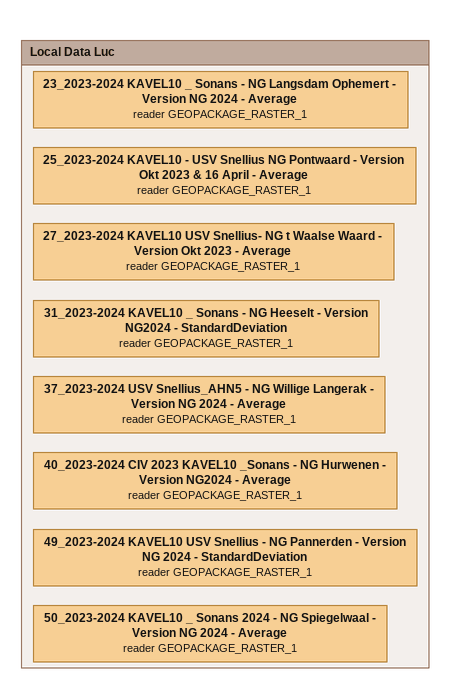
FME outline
Bookmark: Local Data Luc
23_2023-2024 KAVEL10 _ Sonans - NG Langsdam Ophemert - Version NG 2024 - Average (reader GEOPACKAGE_RASTER_1)
25_2023-2024 KAVEL10 - USV Snellius NG Pontwaard - Version Okt 2023 & 16 April - Average (reader GEOPACKAGE_RASTER_1)
27_2023-2024 KAVEL10 USV Snellius- NG t Waalse Waard - Version Okt 2023 - Average (reader GEOPACKAGE_RASTER_1)
31_2023-2024 KAVEL10 _ Sonans - NG Heeselt - Version NG2024 - StandardDeviation (reader GEOPACKAGE_RASTER_1)
37_2023-2024 USV Snellius_AHN5 - NG Willige Langerak - Version NG 2024 - Average (reader GEOPACKAGE_RASTER_1)
40_2023-2024 CIV 2023 KAVEL10 _Sonans - NG Hurwenen - Version NG2024 - Average (reader GEOPACKAGE_RASTER_1)
49_2023-2024 KAVEL10 USV Snellius - NG Pannerden - Version NG 2024 - StandardDeviation (reader GEOPACKAGE_RASTER_1)
50_2023-2024 KAVEL10 _ Sonans 2024 - NG Spiegelwaal - Version NG 2024 - Average (reader GEOPACKAGE_RASTER_1)
